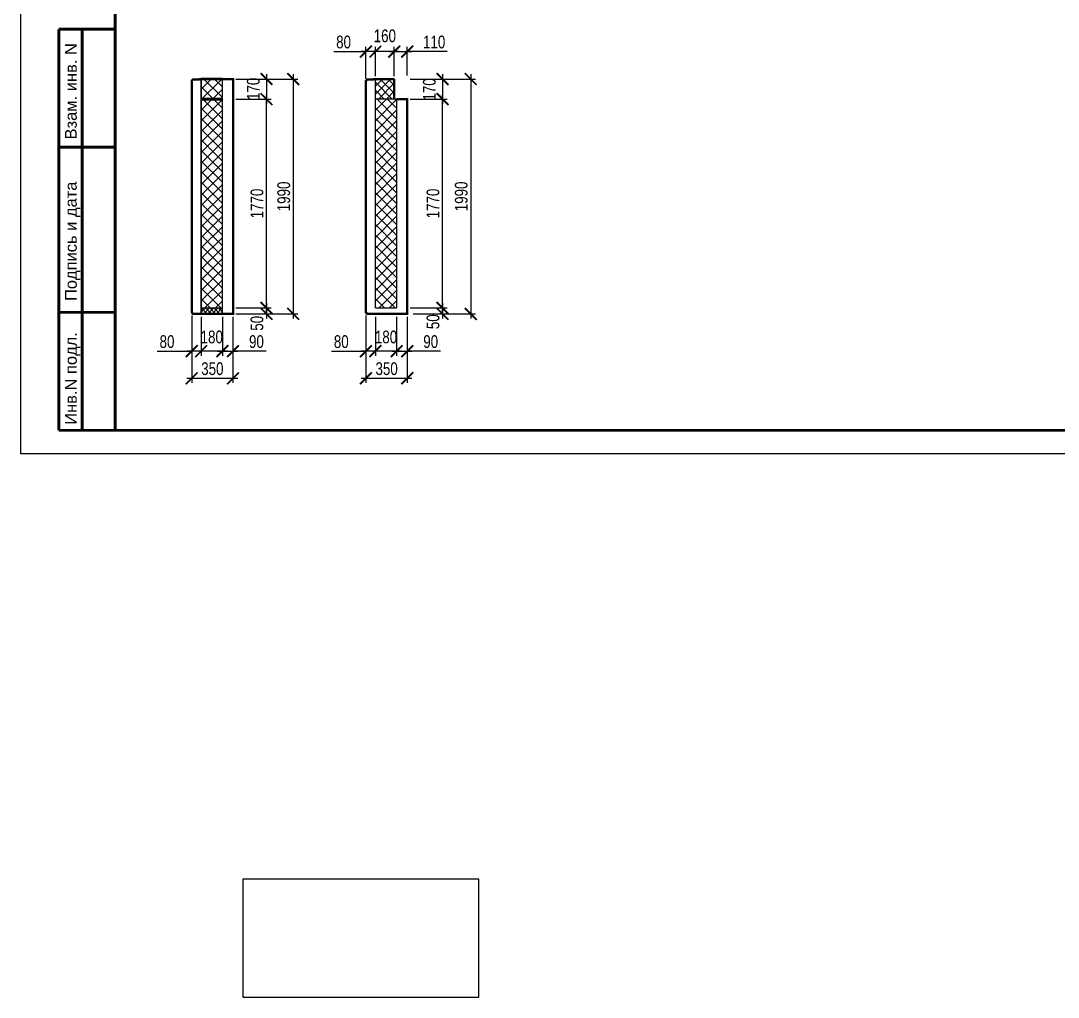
# Model space of a CAD drawing. Header units: millimetres. Extents: x 4512 to 6488, y 2531 to 2947.
# Drawn here: x 5197.2 to 5417, y 2530.6 to 2737.5 of the extents above; entities that cross this region are included whole.
import ezdxf

# ---------------------------------------------------------------- set-up
doc = ezdxf.new("R2010")
doc.units = ezdxf.units.MM
doc.layers.get('Defpoints').update_dxf_attribs({"color": 141})
for name, color, linetype in [('Опалу', 7, 'Continuous'), ('Рамка', 220, 'Continuous'), ('Утеплитель', 7, 'Continuous')]:
    doc.layers.add(name, color=color, linetype=linetype)
doc.styles.add('STYLE1', font='arial.ttf', dxfattribs={"width": 0.9})
doc.styles.add('Ариал узк.', font='arial.ttf', dxfattribs={"width": 0.75})
doc.styles.add('Ариал узкий', font='arial.ttf', dxfattribs={"width": 0.75})
doc.dimstyles.new('1-40', dxfattribs={"dimtxt": 2.7, "dimasz": 2.5, "dimexe": 1, "dimexo": 0.625, "dimtad": 1, "dimdec": 0, "dimlfac": 40, "dimtxsty": 'Ариал узкий', "dimblk": 'ARCHTICK', "dimcen": 2.5, "dimdle": 1, "dimclrt": 256, "dimadec": 0, "dimazin": 0, "dimtfac": 1, "dimtdec": 0, "dimtmove": 2, "dimatfit": 3, "dimldrblk": 'DOTSMALL', "dimfxl": 1, "dimarcsym": 0})
doc.dimstyles.new('1-40 бв', dxfattribs={"dimtxt": 2.7, "dimasz": 2.5, "dimexe": 1, "dimexo": 1, "dimtad": 1, "dimdec": 0, "dimlfac": 40, "dimtxsty": 'Ариал узк.', "dimblk": 'ARCHTICK', "dimcen": 0, "dimdle": 1, "dimclrt": 256, "dimadec": 0, "dimazin": 0, "dimtfac": 1, "dimtdec": 0, "dimtmove": 1, "dimatfit": 3, "dimldrblk": 'DOTSMALL', "dimfxl": 1, "dimarcsym": 0})

# ---------------------------------------------------------------- blocks, each defined once
blk = doc.blocks.new('_ARCHTICK')
at = {"color": 0, "linetype": 'ByBlock', "ltscale": 10, "const_width": 0.15}
blk.add_lwpolyline([(-0.5, -0.5), (0.5, 0.5)], dxfattribs=at)
blk = doc.blocks.new('*D70')
at = {"color": 0, "lineweight": -2, "transparency": 16777216}
for p, q in [((5249.27, 2726.14), (5249.27, 2719.89)), ((5242.81, 2725.14), (5250.27, 2725.14)), ((5242.81, 2720.89), (5250.27, 2720.89))]:
    blk.add_line(p, q, dxfattribs=at)
at = {"layer": 'Defpoints', "color": 0, "transparency": 16777216}
for p in [(5242.18, 2725.14), (5242.18, 2720.89), (5249.27, 2720.89)]:
    blk.add_point(p, dxfattribs=at)
at = {"color": 0, "lineweight": -2, "transparency": 16777216, "xscale": 2.5, "yscale": 2.5, "zscale": 2.5}
for p, rotation in [((5249.27, 2725.14), 90), ((5249.27, 2720.89), 270)]:
    blk.add_blockref('_ARCHTICK', p, dxfattribs=dict(at, rotation=rotation))
at = {"transparency": 16777216, "insert": (5246.49, 2723.06), "char_height": 2.7, "attachment_point": 5, "rotation": 90, "style": 'Ариал узкий'}
blk.add_mtext('170', dxfattribs=at)
blk = doc.blocks.new('_DotSmall')
at = {"color": 0, "linetype": 'ByBlock', "const_width": 0.5}
blk.add_lwpolyline([(-0.0625, 0, 1), (0.0625, 0, 1)], format="xyb", close=True, dxfattribs=at)
blk = doc.blocks.new('*D19')
at = {"color": 0, "lineweight": -2, "transparency": 16777216}
for p, q in [((5249.27, 2675.64), (5249.27, 2721.89)), ((5242.81, 2720.89), (5250.27, 2720.89)), ((5242.81, 2676.64), (5250.27, 2676.64))]:
    blk.add_line(p, q, dxfattribs=at)
at = {"layer": 'Defpoints', "color": 0, "transparency": 16777216}
for p in [(5242.18, 2720.89), (5249.27, 2720.89), (5242.18, 2676.64)]:
    blk.add_point(p, dxfattribs=at)
at = {"color": 0, "lineweight": -2, "transparency": 16777216, "xscale": 2.5, "yscale": 2.5, "zscale": 2.5}
for p, rotation in [((5249.27, 2720.89), 90), ((5249.27, 2676.64), 270)]:
    blk.add_blockref('_ARCHTICK', p, dxfattribs=dict(at, rotation=rotation))
at = {"transparency": 16777216, "insert": (5247.27, 2698.77), "char_height": 2.7, "attachment_point": 5, "rotation": 90, "style": 'Ариал узкий'}
blk.add_mtext('1770', dxfattribs=at)
blk = doc.blocks.new('*D71')
at = {"color": 0, "lineweight": -2, "transparency": 16777216}
for p, q in [((5233.43, 2675.02), (5233.43, 2660.74)), ((5242.18, 2674.77), (5242.18, 2660.74)), ((5232.43, 2661.74), (5243.18, 2661.74))]:
    blk.add_line(p, q, dxfattribs=at)
at = {"layer": 'Defpoints', "color": 0, "transparency": 16777216}
for p in [(5233.43, 2675.65), (5242.18, 2675.39), (5242.18, 2661.74)]:
    blk.add_point(p, dxfattribs=at)
at = {"color": 0, "lineweight": -2, "transparency": 16777216, "xscale": 2.5, "yscale": 2.5, "zscale": 2.5, "rotation": 180}
blk.add_blockref('_ARCHTICK', (5233.43, 2661.74), dxfattribs=at)
at = {"color": 0, "lineweight": -2, "transparency": 16777216, "xscale": 2.5, "yscale": 2.5, "zscale": 2.5}
blk.add_blockref('_ARCHTICK', (5242.18, 2661.74), dxfattribs=at)
at = {"transparency": 16777216, "insert": (5237.81, 2663.75), "char_height": 2.7, "attachment_point": 5, "style": 'Ариал узкий'}
blk.add_mtext('350', dxfattribs=at)
blk = doc.blocks.new('*D20')
at = {"color": 0, "lineweight": -2, "transparency": 16777216}
for p, q in [((5254.94, 2726.14), (5254.94, 2674.39)), ((5249.9, 2725.14), (5255.94, 2725.14)), ((5242.81, 2675.39), (5255.94, 2675.39))]:
    blk.add_line(p, q, dxfattribs=at)
at = {"layer": 'Defpoints', "color": 0, "transparency": 16777216}
for p in [(5249.27, 2725.14), (5242.18, 2675.39), (5254.94, 2675.39)]:
    blk.add_point(p, dxfattribs=at)
at = {"color": 0, "lineweight": -2, "transparency": 16777216, "xscale": 2.5, "yscale": 2.5, "zscale": 2.5}
for p, rotation in [((5254.94, 2725.14), 90), ((5254.94, 2675.39), 270)]:
    blk.add_blockref('_ARCHTICK', p, dxfattribs=dict(at, rotation=rotation))
at = {"transparency": 16777216, "insert": (5252.94, 2700.27), "char_height": 2.7, "attachment_point": 5, "rotation": 90, "style": 'Ариал узкий'}
blk.add_mtext('1990', dxfattribs=at)
blk = doc.blocks.new('*D21')
at = {"color": 0, "lineweight": -2, "transparency": 16777216}
for p, q in [((5270.35, 2675.02), (5270.35, 2660.74)), ((5279.1, 2674.77), (5279.1, 2660.74)), ((5269.35, 2661.74), (5280.1, 2661.74))]:
    blk.add_line(p, q, dxfattribs=at)
at = {"layer": 'Defpoints', "color": 0, "transparency": 16777216}
for p in [(5270.35, 2675.65), (5279.1, 2675.39), (5279.1, 2661.74)]:
    blk.add_point(p, dxfattribs=at)
at = {"color": 0, "lineweight": -2, "transparency": 16777216, "xscale": 2.5, "yscale": 2.5, "zscale": 2.5, "rotation": 180}
blk.add_blockref('_ARCHTICK', (5270.35, 2661.74), dxfattribs=at)
at = {"color": 0, "lineweight": -2, "transparency": 16777216, "xscale": 2.5, "yscale": 2.5, "zscale": 2.5}
blk.add_blockref('_ARCHTICK', (5279.1, 2661.74), dxfattribs=at)
at = {"transparency": 16777216, "insert": (5274.73, 2663.75), "char_height": 2.7, "attachment_point": 5, "style": 'Ариал узкий'}
blk.add_mtext('350', dxfattribs=at)
blk = doc.blocks.new('*D22')
at = {"color": 0, "lineweight": -2, "transparency": 16777216}
for p, q in [((5263.54, 2730.96), (5270.35, 2730.96)), ((5273.35, 2730.96), (5269.35, 2730.96)), ((5270.35, 2725.18), (5270.35, 2731.96)), ((5272.35, 2725.77), (5272.35, 2731.96))]:
    blk.add_line(p, q, dxfattribs=at)
at = {"layer": 'Defpoints', "color": 0, "transparency": 16777216}
for p in [(5270.35, 2730.96), (5270.35, 2724.56), (5272.35, 2725.14)]:
    blk.add_point(p, dxfattribs=at)
at = {"color": 0, "lineweight": -2, "transparency": 16777216, "xscale": 2.5, "yscale": 2.5, "zscale": 2.5, "rotation": 180}
blk.add_blockref('_ARCHTICK', (5270.35, 2730.96), dxfattribs=at)
at = {"color": 0, "lineweight": -2, "transparency": 16777216, "xscale": 2.5, "yscale": 2.5, "zscale": 2.5}
blk.add_blockref('_ARCHTICK', (5272.35, 2730.96), dxfattribs=at)
at = {"transparency": 16777216, "insert": (5265.61, 2732.97), "char_height": 2.7, "attachment_point": 5, "style": 'Ариал узкий'}
blk.add_mtext('80', dxfattribs=at)
blk = doc.blocks.new('*D23')
at = {"color": 0, "lineweight": -2, "transparency": 16777216}
for p, q in [((5277.35, 2730.96), (5271.35, 2730.96)), ((5272.35, 2725.77), (5272.35, 2731.96)), ((5276.35, 2725.77), (5276.35, 2731.96))]:
    blk.add_line(p, q, dxfattribs=at)
at = {"layer": 'Defpoints', "color": 0, "transparency": 16777216}
for p in [(5272.35, 2730.96), (5272.35, 2725.14), (5276.35, 2725.14)]:
    blk.add_point(p, dxfattribs=at)
at = {"color": 0, "lineweight": -2, "transparency": 16777216, "xscale": 2.5, "yscale": 2.5, "zscale": 2.5, "rotation": 180}
blk.add_blockref('_ARCHTICK', (5272.35, 2730.96), dxfattribs=at)
at = {"color": 0, "lineweight": -2, "transparency": 16777216, "xscale": 2.5, "yscale": 2.5, "zscale": 2.5}
blk.add_blockref('_ARCHTICK', (5276.35, 2730.96), dxfattribs=at)
at = {"transparency": 16777216, "insert": (5274.35, 2734.28), "char_height": 2.7, "attachment_point": 5, "style": 'Ариал узкий'}
blk.add_mtext('160', dxfattribs=at)
blk = doc.blocks.new('*D24')
at = {"color": 0, "lineweight": -2, "transparency": 16777216}
for p, q in [((5275.35, 2730.96), (5280.1, 2730.96)), ((5276.35, 2731.59), (5276.35, 2731.96)), ((5279.1, 2725.87), (5279.1, 2731.96)), ((5287.57, 2730.96), (5279.1, 2730.96))]:
    blk.add_line(p, q, dxfattribs=at)
at = {"layer": 'Defpoints', "color": 0, "transparency": 16777216}
for p in [(5276.35, 2730.96), (5279.1, 2730.96), (5279.1, 2725.24)]:
    blk.add_point(p, dxfattribs=at)
at = {"color": 0, "lineweight": -2, "transparency": 16777216, "xscale": 2.5, "yscale": 2.5, "zscale": 2.5, "rotation": 180}
blk.add_blockref('_ARCHTICK', (5276.35, 2730.96), dxfattribs=at)
at = {"color": 0, "lineweight": -2, "transparency": 16777216, "xscale": 2.5, "yscale": 2.5, "zscale": 2.5}
blk.add_blockref('_ARCHTICK', (5279.1, 2730.96), dxfattribs=at)
at = {"transparency": 16777216, "insert": (5284.8, 2732.97), "char_height": 2.7, "attachment_point": 5, "style": 'Ариал узкий'}
blk.add_mtext('110', dxfattribs=at)
blk = doc.blocks.new('*D72')
at = {"color": 0, "lineweight": -2, "transparency": 16777216}
for p, q in [((5286.57, 2726.14), (5286.57, 2719.89)), ((5279.69, 2725.14), (5287.57, 2725.14)), ((5279.73, 2720.89), (5287.57, 2720.89))]:
    blk.add_line(p, q, dxfattribs=at)
at = {"layer": 'Defpoints', "color": 0, "transparency": 16777216}
for p in [(5279.07, 2725.14), (5279.1, 2720.89), (5286.57, 2720.89)]:
    blk.add_point(p, dxfattribs=at)
at = {"color": 0, "lineweight": -2, "transparency": 16777216, "xscale": 2.5, "yscale": 2.5, "zscale": 2.5}
for p, rotation in [((5286.57, 2725.14), 90), ((5286.57, 2720.89), 270)]:
    blk.add_blockref('_ARCHTICK', p, dxfattribs=dict(at, rotation=rotation))
at = {"transparency": 16777216, "insert": (5283.79, 2722.94), "char_height": 2.7, "attachment_point": 5, "rotation": 90, "style": 'Ариал узкий'}
blk.add_mtext('170', dxfattribs=at)
blk = doc.blocks.new('*D25')
at = {"color": 0, "lineweight": -2, "transparency": 16777216}
for p, q in [((5286.57, 2675.64), (5286.57, 2721.89)), ((5279.73, 2720.89), (5287.57, 2720.89)), ((5279.73, 2676.64), (5287.57, 2676.64))]:
    blk.add_line(p, q, dxfattribs=at)
at = {"layer": 'Defpoints', "color": 0, "transparency": 16777216}
for p in [(5279.1, 2720.89), (5286.57, 2720.89), (5279.1, 2676.64)]:
    blk.add_point(p, dxfattribs=at)
at = {"color": 0, "lineweight": -2, "transparency": 16777216, "xscale": 2.5, "yscale": 2.5, "zscale": 2.5}
for p, rotation in [((5286.57, 2720.89), 90), ((5286.57, 2676.64), 270)]:
    blk.add_blockref('_ARCHTICK', p, dxfattribs=dict(at, rotation=rotation))
at = {"transparency": 16777216, "insert": (5284.56, 2698.77), "char_height": 2.7, "attachment_point": 5, "rotation": 90, "style": 'Ариал узкий'}
blk.add_mtext('1770', dxfattribs=at)
blk = doc.blocks.new('*D26')
at = {"color": 0, "lineweight": -2, "transparency": 16777216}
for p, q in [((5292.55, 2726.14), (5292.55, 2674.39)), ((5280.32, 2725.14), (5293.55, 2725.14)), ((5280.35, 2675.39), (5293.55, 2675.39))]:
    blk.add_line(p, q, dxfattribs=at)
at = {"layer": 'Defpoints', "color": 0, "transparency": 16777216}
for p in [(5279.69, 2725.14), (5279.73, 2675.39), (5292.55, 2675.39)]:
    blk.add_point(p, dxfattribs=at)
at = {"color": 0, "lineweight": -2, "transparency": 16777216, "xscale": 2.5, "yscale": 2.5, "zscale": 2.5}
for p, rotation in [((5292.55, 2725.14), 90), ((5292.55, 2675.39), 270)]:
    blk.add_blockref('_ARCHTICK', p, dxfattribs=dict(at, rotation=rotation))
at = {"transparency": 16777216, "insert": (5290.55, 2700.27), "char_height": 2.7, "attachment_point": 5, "rotation": 90, "style": 'Ариал узкий'}
blk.add_mtext('1990', dxfattribs=at)
blk = doc.blocks.new('*D73')
at = {"color": 0, "lineweight": -2, "transparency": 16777216}
for p, q in [((5233.43, 2675.02), (5233.43, 2666.48)), ((5235.43, 2674.77), (5235.43, 2666.48)), ((5226.12, 2667.48), (5233.43, 2667.48)), ((5236.43, 2667.48), (5232.43, 2667.48))]:
    blk.add_line(p, q, dxfattribs=at)
at = {"layer": 'Defpoints', "color": 0, "transparency": 16777216}
for p in [(5233.43, 2675.65), (5235.43, 2675.39), (5233.43, 2667.48)]:
    blk.add_point(p, dxfattribs=at)
at = {"color": 0, "lineweight": -2, "transparency": 16777216, "xscale": 2.5, "yscale": 2.5, "zscale": 2.5, "rotation": 180}
blk.add_blockref('_ARCHTICK', (5233.43, 2667.48), dxfattribs=at)
at = {"color": 0, "lineweight": -2, "transparency": 16777216, "xscale": 2.5, "yscale": 2.5, "zscale": 2.5}
blk.add_blockref('_ARCHTICK', (5235.43, 2667.48), dxfattribs=at)
at = {"transparency": 16777216, "insert": (5228.2, 2669.49), "char_height": 2.7, "attachment_point": 5, "style": 'Ариал узкий'}
blk.add_mtext('80', dxfattribs=at)
blk = doc.blocks.new('*D74')
at = {"color": 0, "lineweight": -2, "transparency": 16777216}
for p, q in [((5235.43, 2674.14), (5235.43, 2666.48)), ((5239.93, 2674.77), (5239.93, 2666.48)), ((5240.93, 2667.48), (5234.43, 2667.48))]:
    blk.add_line(p, q, dxfattribs=at)
at = {"layer": 'Defpoints', "color": 0, "transparency": 16777216}
for p in [(5239.93, 2675.39), (5235.43, 2674.77), (5235.43, 2667.48)]:
    blk.add_point(p, dxfattribs=at)
at = {"color": 0, "lineweight": -2, "transparency": 16777216, "xscale": 2.5, "yscale": 2.5, "zscale": 2.5, "rotation": 180}
blk.add_blockref('_ARCHTICK', (5235.43, 2667.48), dxfattribs=at)
at = {"color": 0, "lineweight": -2, "transparency": 16777216, "xscale": 2.5, "yscale": 2.5, "zscale": 2.5}
blk.add_blockref('_ARCHTICK', (5239.93, 2667.48), dxfattribs=at)
at = {"transparency": 16777216, "insert": (5237.68, 2670.47), "char_height": 2.7, "attachment_point": 5, "style": 'Ариал узкий'}
blk.add_mtext('180', dxfattribs=at)
blk = doc.blocks.new('*D27')
at = {"color": 0, "lineweight": -2, "transparency": 16777216}
for p, q in [((5239.93, 2674.14), (5239.93, 2666.48)), ((5242.18, 2674.14), (5242.18, 2666.48)), ((5238.93, 2667.48), (5243.18, 2667.48)), ((5249.23, 2667.48), (5242.18, 2667.48))]:
    blk.add_line(p, q, dxfattribs=at)
at = {"layer": 'Defpoints', "color": 0, "transparency": 16777216}
for p in [(5239.93, 2674.77), (5242.18, 2674.77), (5242.18, 2667.48)]:
    blk.add_point(p, dxfattribs=at)
at = {"color": 0, "lineweight": -2, "transparency": 16777216, "xscale": 2.5, "yscale": 2.5, "zscale": 2.5, "rotation": 180}
blk.add_blockref('_ARCHTICK', (5239.93, 2667.48), dxfattribs=at)
at = {"color": 0, "lineweight": -2, "transparency": 16777216, "xscale": 2.5, "yscale": 2.5, "zscale": 2.5}
blk.add_blockref('_ARCHTICK', (5242.18, 2667.48), dxfattribs=at)
at = {"transparency": 16777216, "insert": (5247.15, 2669.49), "char_height": 2.7, "attachment_point": 5, "style": 'Ариал узкий'}
blk.add_mtext('90', dxfattribs=at)
blk = doc.blocks.new('*D28')
at = {"color": 0, "lineweight": -2, "transparency": 16777216}
for p, q in [((5270.35, 2675.02), (5270.35, 2666.48)), ((5272.35, 2674.77), (5272.35, 2666.48)), ((5263.04, 2667.48), (5270.35, 2667.48)), ((5273.35, 2667.48), (5269.35, 2667.48))]:
    blk.add_line(p, q, dxfattribs=at)
at = {"layer": 'Defpoints', "color": 0, "transparency": 16777216}
for p in [(5270.35, 2675.65), (5272.35, 2675.39), (5270.35, 2667.48)]:
    blk.add_point(p, dxfattribs=at)
at = {"color": 0, "lineweight": -2, "transparency": 16777216, "xscale": 2.5, "yscale": 2.5, "zscale": 2.5, "rotation": 180}
blk.add_blockref('_ARCHTICK', (5270.35, 2667.48), dxfattribs=at)
at = {"color": 0, "lineweight": -2, "transparency": 16777216, "xscale": 2.5, "yscale": 2.5, "zscale": 2.5}
blk.add_blockref('_ARCHTICK', (5272.35, 2667.48), dxfattribs=at)
at = {"transparency": 16777216, "insert": (5265.12, 2669.49), "char_height": 2.7, "attachment_point": 5, "style": 'Ариал узкий'}
blk.add_mtext('80', dxfattribs=at)
blk = doc.blocks.new('*D29')
at = {"color": 0, "lineweight": -2, "transparency": 16777216}
for p, q in [((5272.35, 2674.14), (5272.35, 2666.48)), ((5276.85, 2674.77), (5276.85, 2666.48)), ((5277.85, 2667.48), (5271.35, 2667.48))]:
    blk.add_line(p, q, dxfattribs=at)
at = {"layer": 'Defpoints', "color": 0, "transparency": 16777216}
for p in [(5276.85, 2675.39), (5272.35, 2674.77), (5272.35, 2667.48)]:
    blk.add_point(p, dxfattribs=at)
at = {"color": 0, "lineweight": -2, "transparency": 16777216, "xscale": 2.5, "yscale": 2.5, "zscale": 2.5, "rotation": 180}
blk.add_blockref('_ARCHTICK', (5272.35, 2667.48), dxfattribs=at)
at = {"color": 0, "lineweight": -2, "transparency": 16777216, "xscale": 2.5, "yscale": 2.5, "zscale": 2.5}
blk.add_blockref('_ARCHTICK', (5276.85, 2667.48), dxfattribs=at)
at = {"transparency": 16777216, "insert": (5274.6, 2670.47), "char_height": 2.7, "attachment_point": 5, "style": 'Ариал узкий'}
blk.add_mtext('180', dxfattribs=at)
blk = doc.blocks.new('*D30')
at = {"color": 0, "lineweight": -2, "transparency": 16777216}
for p, q in [((5276.85, 2674.14), (5276.85, 2666.48)), ((5279.1, 2674.14), (5279.1, 2666.48)), ((5275.85, 2667.48), (5280.1, 2667.48)), ((5286.14, 2667.48), (5279.1, 2667.48))]:
    blk.add_line(p, q, dxfattribs=at)
at = {"layer": 'Defpoints', "color": 0, "transparency": 16777216}
for p in [(5276.85, 2674.77), (5279.1, 2674.77), (5279.1, 2667.48)]:
    blk.add_point(p, dxfattribs=at)
at = {"color": 0, "lineweight": -2, "transparency": 16777216, "xscale": 2.5, "yscale": 2.5, "zscale": 2.5, "rotation": 180}
blk.add_blockref('_ARCHTICK', (5276.85, 2667.48), dxfattribs=at)
at = {"color": 0, "lineweight": -2, "transparency": 16777216, "xscale": 2.5, "yscale": 2.5, "zscale": 2.5}
blk.add_blockref('_ARCHTICK', (5279.1, 2667.48), dxfattribs=at)
at = {"transparency": 16777216, "insert": (5284.07, 2669.49), "char_height": 2.7, "attachment_point": 5, "style": 'Ариал узкий'}
blk.add_mtext('90', dxfattribs=at)
blk = doc.blocks.new('*D31')
at = {"color": 0, "lineweight": -2, "transparency": 16777216}
for p, q in [((5249.27, 2677.64), (5249.27, 2674.39)), ((5244.57, 2676.64), (5250.27, 2676.64)), ((5244.57, 2675.39), (5250.27, 2675.39))]:
    blk.add_line(p, q, dxfattribs=at)
at = {"layer": 'Defpoints', "color": 0, "transparency": 16777216}
for p in [(5243.57, 2676.64), (5243.57, 2675.39), (5249.27, 2675.39)]:
    blk.add_point(p, dxfattribs=at)
at = {"color": 0, "lineweight": -2, "transparency": 16777216, "xscale": 2.5, "yscale": 2.5, "zscale": 2.5}
for p, rotation in [((5249.27, 2676.64), 90), ((5249.27, 2675.39), 270)]:
    blk.add_blockref('_ARCHTICK', p, dxfattribs=dict(at, rotation=rotation))
at = {"transparency": 16777216, "insert": (5247.27, 2673.39), "char_height": 2.7, "attachment_point": 5, "rotation": 90, "style": 'Ариал узк.'}
blk.add_mtext('50', dxfattribs=at)
blk = doc.blocks.new('*D32')
at = {"color": 0, "lineweight": -2, "transparency": 16777216}
for p, q in [((5286.57, 2677.64), (5286.57, 2674.39)), ((5282.38, 2676.64), (5287.57, 2676.64)), ((5282.38, 2675.39), (5287.57, 2675.39))]:
    blk.add_line(p, q, dxfattribs=at)
at = {"layer": 'Defpoints', "color": 0, "transparency": 16777216}
for p in [(5281.38, 2676.64), (5281.38, 2675.39), (5286.57, 2675.39)]:
    blk.add_point(p, dxfattribs=at)
at = {"color": 0, "lineweight": -2, "transparency": 16777216, "xscale": 2.5, "yscale": 2.5, "zscale": 2.5}
for p, rotation in [((5286.57, 2676.64), 90), ((5286.57, 2675.39), 270)]:
    blk.add_blockref('_ARCHTICK', p, dxfattribs=dict(at, rotation=rotation))
at = {"transparency": 16777216, "insert": (5284.57, 2673.72), "char_height": 2.7, "attachment_point": 5, "rotation": 90, "style": 'Ариал узк.'}
blk.add_mtext('50', dxfattribs=at)

msp = doc.modelspace()

# ---------------------------------------------------------------- hatches: boundary and pattern name
at = {"layer": 'Утеплитель'}
h = msp.add_hatch(dxfattribs=at)
h.set_pattern_fill('ANSI37', scale=0.5)
h.set_pattern_definition([(45, (3517.0695, 362.5617), (-1.122532, 1.122532), []), (135, (3517.0695, 362.5617), (-1.122532, -1.122532), [])])
h.paths.add_polyline_path([(5235.435, 2676.641), (5239.935, 2676.641), (5239.935, 2725.141), (5235.435, 2725.141)])
h = msp.add_hatch(dxfattribs=at)
h.set_pattern_fill('ANSI37', scale=0.375, style=0)
h.set_pattern_definition([(45, (-1349.6104, 1193.4584), (-0.84189901, 0.84189901), []), (135, (-1349.6104, 1193.4584), (-0.84189901, -0.84189901), [])])
h.paths.add_polyline_path([(5276.353, 2725.141), (5272.353, 2725.141), (5272.353, 2720.891), (5276.353, 2720.891)])
h = msp.add_hatch(dxfattribs=at)
h.set_pattern_fill('ANSI37', scale=0.5)
h.set_pattern_definition([(45, (3553.9881, 362.5617), (-1.122532, 1.122532), []), (135, (3553.9881, 362.5617), (-1.122532, -1.122532), [])])
h.paths.add_polyline_path([(5272.353, 2676.641), (5276.853, 2676.641), (5276.853, 2720.891), (5272.353, 2720.891)])
h = msp.add_hatch(dxfattribs=at)
h.set_pattern_fill('ANSI37', scale=0.2)
h.set_pattern_definition([(45, (3517.06955, 354.8117), (-0.4490128, 0.4490128), []), (135, (3517.06955, 354.8117), (-0.4490128, -0.4490128), [])])
h.paths.add_polyline_path([(5239.935, 2675.391), (5239.935, 2676.641), (5235.435, 2676.641), (5235.435, 2675.391)])

# ---------------------------------------------------------------- linework, layer by layer
msp.add_lwpolyline([(5197.211, 2942.702), (5617.211, 2942.702), (5617.211, 2645.702), (5197.211, 2645.702), (5197.211, 2942.702)])
at = {"const_width": 0.6}
msp.add_lwpolyline([(5217.211, 2937.702), (5612.211, 2937.702), (5612.211, 2650.702), (5217.211, 2650.702), (5217.211, 2650.702), (5217.211, 2937.702)], dxfattribs=at)
at = {"layer": 'Опалу', "color": 7, "lineweight": 0}
for points, const_width in [([(5235.435, 2725.141), (5235.06, 2725.141), (5234.935, 2725.016), (5233.685, 2725.016), (5233.435, 2724.766), (5233.435, 2724.559), (5233.435, 2723.891)], 0.5), ([(5233.435, 2723.891), (5233.435, 2694.396), (5233.435, 2675.646), (5233.685, 2675.391), (5242.185, 2675.391), (5242.185, 2694.396), (5242.185, 2725.141), (5239.935, 2725.141)], 0.5), ([(5235.435, 2725.141), (5239.935, 2725.141)], 0.6), ([(5235.435, 2675.391), (5235.435, 2725.141), (5239.935, 2725.141), (5239.935, 2675.391)], 0.3), ([(5235.435, 2720.891), (5235.435, 2725.141)], 0.3), ([(5239.935, 2698.646), (5239.935, 2725.141)], 0.3), ([(5272.353, 2725.141), (5271.978, 2725.141), (5271.853, 2725.016), (5270.603, 2725.016), (5270.353, 2724.766), (5270.353, 2724.559), (5270.353, 2722.025)], 0.5), ([(5272.353, 2725.141), (5276.353, 2725.141)], 0.5), ([(5272.353, 2720.891), (5272.353, 2725.141)], 0.3), ([(5276.353, 2720.891), (5276.353, 2725.141)], 0.5), ([(5270.353, 2722.025), (5270.353, 2694.396), (5270.353, 2675.646), (5270.603, 2675.391), (5279.103, 2675.391), (5279.103, 2694.396), (5279.103, 2720.891), (5276.853, 2720.891)], 0.5), ([(5235.435, 2720.891), (5239.935, 2720.891)], 0.6), ([(5272.353, 2676.641), (5272.353, 2720.891), (5276.853, 2720.891), (5276.853, 2676.641)], 0.3), ([(5279.103, 2694.396), (5279.103, 2675.391)], 0.5), ([(5235.435, 2676.641), (5239.935, 2676.641)], 0.3), ([(5272.353, 2676.641), (5276.853, 2676.641)], 0.3)]:
    msp.add_lwpolyline(points, dxfattribs=dict(at, const_width=const_width))
at = {"layer": 'Опалу', "color": 7, "const_width": 0.25}
for points in [[(5233.435, 2694.396), (5233.435, 2675.646)], [(5242.185, 2694.396), (5242.185, 2675.391)], [(5270.353, 2694.396), (5270.353, 2675.646)]]:
    msp.add_lwpolyline(points, dxfattribs=at)
at = {"layer": 'Опалу'}
msp.add_lwpolyline([(5294.234, 2555.583), (5244.234, 2555.583), (5244.234, 2530.583), (5294.234, 2530.583)], close=True, dxfattribs=at)
at = {"layer": 'Рамка', "color": 7, "const_width": 0.6}
for points in [[(5205.211, 2735.702), (5217.211, 2735.702)], [(5205.269, 2650.702), (5205.269, 2735.702)], [(5210.211, 2650.702), (5210.211, 2735.702)], [(5205.211, 2710.702), (5217.211, 2710.702)], [(5205.211, 2675.702), (5217.211, 2675.702)], [(5205.211, 2650.702), (5217.211, 2650.702)]]:
    msp.add_lwpolyline(points, dxfattribs=at)

# ---------------------------------------------------------------- texts
at = {"layer": 'Рамка', "color": 7, "style": 'STYLE1'}
for s, p in [('Взам. инв. N', (5209.077, 2712.337)), ('Подпись и дата', (5209.077, 2678.102)), ('Инв.N подл.', (5209.077, 2651.879))]:
    msp.add_text(s, height=2.5, rotation=90, dxfattribs=at).set_placement(p)

# ---------------------------------------------------------------- dimensions: what is measured, and where the dimension line sits
at = {"color": 7}
for base, p1, p2, picture, middle in [((5270.353, 2730.962), (5272.353, 2725.141), (5270.353, 2724.559), '*D22', (5265.611, 2729.125)), ((5279.103, 2730.962), (5276.353, 2730.962), (5279.103, 2725.24), '*D24', (5284.802, 2730.962)), ((5233.435, 2667.482), (5235.435, 2675.391), (5233.435, 2675.646), '*D73', (5228.198, 2667.482)), ((5270.353, 2667.482), (5272.353, 2675.391), (5270.353, 2675.646), '*D28', (5265.116, 2667.482)), ((5242.185, 2667.482), (5239.935, 2674.766), (5242.185, 2674.766), '*D27', (5247.154, 2667.482)), ((5279.103, 2667.482), (5276.853, 2674.766), (5279.103, 2674.766), '*D30', (5284.073, 2667.482))]:
    dim = msp.add_linear_dim(base=base, p1=p1, p2=p2, dimstyle='1-40', override={"dimtmove": 1}, dxfattribs=at)
    dim.commit()
    dim.dimension.update_dxf_attribs({"geometry": picture, "text_midpoint": middle, "dimtype": 160})
for base, p1, p2, picture, middle in [((5272.353, 2730.962), (5276.353, 2725.141), (5272.353, 2725.141), '*D23', (5274.353, 2734.278)), ((5242.185, 2661.744), (5233.435, 2675.646), (5242.185, 2675.391), '*D71', (5237.81, 2663.748)), ((5279.103, 2661.744), (5270.353, 2675.646), (5279.103, 2675.391), '*D21', (5274.728, 2663.748))]:
    dim = msp.add_linear_dim(base=base, p1=p1, p2=p2, dimstyle='1-40', dxfattribs=at)
    dim.commit()
    dim.dimension.update_dxf_attribs({"geometry": picture, "text_midpoint": middle})
for base, p1, p2, picture, middle in [((5249.273, 2720.891), (5242.185, 2725.141), (5242.185, 2720.891), '*D70', (5248.493, 2723.061)), ((5286.568, 2720.891), (5279.067, 2725.141), (5279.103, 2720.891), '*D72', (5285.791, 2722.943))]:
    dim = msp.add_linear_dim(base=base, p1=p1, p2=p2, angle=90, dimstyle='1-40', override={"dimtmove": 1}, dxfattribs=at)
    dim.commit()
    dim.dimension.update_dxf_attribs({"geometry": picture, "text_midpoint": middle, "dimtype": 160})
for base, p1, p2, picture, middle in [((5254.939, 2675.391), (5249.273, 2725.141), (5242.185, 2675.391), '*D20', (5252.935, 2700.266)), ((5292.553, 2675.391), (5279.692, 2725.141), (5279.728, 2675.391), '*D26', (5290.55, 2700.266)), ((5249.273, 2720.891), (5242.185, 2676.641), (5242.185, 2720.891), '*D19', (5247.27, 2698.766)), ((5286.568, 2720.891), (5279.103, 2676.641), (5279.103, 2720.891), '*D25', (5284.564, 2698.766))]:
    dim = msp.add_linear_dim(base=base, p1=p1, p2=p2, angle=90, dimstyle='1-40', dxfattribs=at)
    dim.commit()
    dim.dimension.update_dxf_attribs({"geometry": picture, "text_midpoint": middle})
for base, p1, p2, picture, middle in [((5249.273, 2675.391), (5243.573, 2676.641), (5243.573, 2675.391), '*D31', (5249.273, 2673.388)), ((5286.568, 2675.391), (5281.376, 2676.641), (5281.376, 2675.391), '*D32', (5286.574, 2673.721))]:
    dim = msp.add_linear_dim(base=base, p1=p1, p2=p2, angle=90, dimstyle='1-40 бв', dxfattribs=at)
    dim.commit()
    dim.dimension.update_dxf_attribs({"geometry": picture, "text_midpoint": middle, "dimtype": 160})
for base, p1, p2, picture, middle in [((5235.435, 2667.482), (5239.935, 2675.391), (5235.435, 2674.766), '*D74', (5237.685, 2670.47)), ((5272.353, 2667.482), (5276.853, 2675.391), (5272.353, 2674.766), '*D29', (5274.603, 2670.47))]:
    dim = msp.add_linear_dim(base=base, p1=p1, p2=p2, dimstyle='1-40', dxfattribs=at)
    dim.commit()
    dim.dimension.update_dxf_attribs({"geometry": picture, "text_midpoint": middle, "dimtype": 160})

doc.saveas('drawing.dxf')
